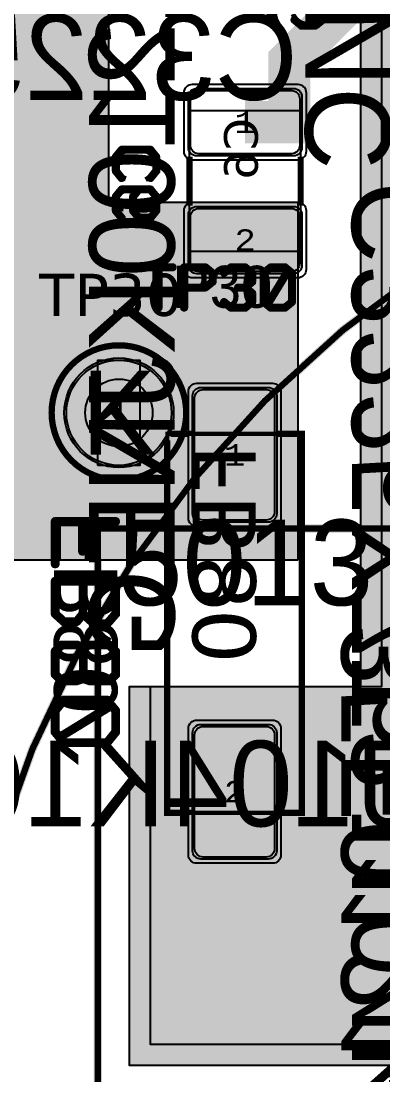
# Model space of a CAD drawing. Extents: x -28 to 199, y -61 to 255.
# Drawn here: x 119.92 to 128.53, y 29.78 to 54.8 of the extents above; entities that cross this region are included whole.
import ezdxf
from ezdxf.enums import TextEntityAlignment as Align

# ---------------------------------------------------------------- set-up
doc = ezdxf.new("R2010")
doc.units = 0
doc.header["$MEASUREMENT"] = 0
for name, color, linetype in [('ASSEMBLY_OUTLINES_BTM', 191, 'CONTINUOUS'), ('ASSEMBLY_OUTLINES_TOP', 102, 'CONTINUOUS'), ('ASSEMBLY_PART_NUMBERS_BTM', 191, 'CONTINUOUS'), ('ASSEMBLY_PART_NUMBERS_TOP', 102, 'CONTINUOUS'), ('ASSEMBLY_REF_DES_BTM', 191, 'CONTINUOUS'), ('ASSEMBLY_REF_DES_TOP', 102, 'CONTINUOUS'), ('DRILL_DRAWING', 21, 'CONTINUOUS'), ('GENERATED_SILKSCREEN_BTM', 255, 'CONTINUOUS'), ('GENERATED_SILKSCREEN_TOP', 140, 'CONTINUOUS'), ('PART_HOLES_LAYER_2', 30, 'CONTINUOUS'), ('PART_HOLES_LAYER_3', 30, 'CONTINUOUS'), ('PART_HOLES_LAYER_BOTTOM', 30, 'CONTINUOUS'), ('PART_HOLES_LAYER_TOP', 30, 'CONTINUOUS'), ('PART_PADS_LAYER_2', 230, 'CONTINUOUS'), ('PART_PADS_LAYER_3', 81, 'CONTINUOUS'), ('PART_PADS_LAYER_BOTTOM', 10, 'CONTINUOUS'), ('PART_PADS_LAYER_TOP', 150, 'CONTINUOUS'), ('PART_PADS_SMD_BTM', 10, 'CONTINUOUS'), ('PIN_NUMBERS_BTM', 8, 'CONTINUOUS'), ('PIN_NUMBERS_TOP', 8, 'CONTINUOUS'), ('PLACEMENT_OUTLINES_BTM', 222, 'CONTINUOUS'), ('PLACEMENT_OUTLINES_TOP', 130, 'CONTINUOUS'), ('PLANE_DATA_LAYER_2', 230, 'CONTINUOUS'), ('PLANE_DATA_LAYER_3', 81, 'CONTINUOUS'), ('PLANE_DATA_LAYER_BOTTOM', 10, 'CONTINUOUS'), ('PLANE_DATA_LAYER_TOP', 150, 'CONTINUOUS'), ('PLANE_SHAPES_LAYER_2', 230, 'CONTINUOUS'), ('PLANE_SHAPES_LAYER_3', 81, 'CONTINUOUS'), ('PLANE_SHAPES_LAYER_BOTTOM', 10, 'CONTINUOUS'), ('PLANE_SHAPES_LAYER_TOP', 150, 'CONTINUOUS'), ('SILKSCREEN_OUTLINES_BTM', 211, 'CONTINUOUS'), ('SILKSCREEN_OUTLINES_TOP', 150, 'CONTINUOUS'), ('SILKSCREEN_REF_DES_BTM', 211, 'CONTINUOUS'), ('SILKSCREEN_REF_DES_TOP', 150, 'CONTINUOUS'), ('SOLDERMASK_PADS_BTM', 12, 'CONTINUOUS'), ('SOLDERMASK_PADS_TOP', 180, 'CONTINUOUS'), ('SOLDERPASTE_PADS_BTM', 12, 'CONTINUOUS'), ('TRACES_LAYER_BOTTOM', 10, 'CONTINUOUS')]:
    doc.layers.add(name, color=color, linetype=linetype)
doc.styles.add('COURIER_NEW', font='COUR.TTF')
doc.styles.add('VERDANA', font='verdana.TTF')
doc.styles.add('VERIBEST_GERBER_0', font='txt')

msp = doc.modelspace()

# ---------------------------------------------------------------- hatches: boundary and pattern name
at = {"layer": 'PART_HOLES_LAYER_2'}
h = msp.add_hatch(color=256, dxfattribs=at)
edge = h.paths.add_edge_path()
edge.add_arc((122.25, 45.5), 0.8, 0, 360)
at = {"layer": 'PART_HOLES_LAYER_3'}
h = msp.add_hatch(color=256, dxfattribs=at)
edge = h.paths.add_edge_path()
edge.add_arc((122.25, 45.5), 0.8, 0, 360)
at = {"layer": 'PART_HOLES_LAYER_BOTTOM'}
h = msp.add_hatch(color=256, dxfattribs=at)
edge = h.paths.add_edge_path()
edge.add_arc((122.25, 45.5), 0.8, 0, 360)
at = {"layer": 'PART_HOLES_LAYER_TOP'}
h = msp.add_hatch(color=256, dxfattribs=at)
edge = h.paths.add_edge_path()
edge.add_arc((122.25, 45.5), 0.8, 0, 360)
at = {"layer": 'PLANE_DATA_LAYER_2'}
h = msp.add_hatch(color=256, dxfattribs=at)
h.paths.add_polyline_path([(144.5, 58.031563, -0.1989099556853841), (144.477682, 57.977682), (141, 54.500001), (141, 32.5762, -0.414213562373095), (140.9238, 32.5), (139.468415, 32.5, -0.7571947813028697), (139.428636, 32.641193, 1.706703920368657), (137.45, 33.75), (137.45, 33.749999, 0.3457374040796595), (138.441862, 32.487046, -0.3457356601756758), (138.5, 32.413018), (138.5, 30.0762, -0.414213562373095), (138.4238, 30), (122.5762, 30, -0.414213562373095), (122.5, 30.0762), (122.5, 38.9238, -0.414213562373095), (122.5762, 39), (128, 39), (128, 54.9238, -0.414213562373095), (128.0762, 55), (137, 55), (137, 60.4238, -0.414213562373095), (137.0762, 60.5), (138.435238, 60.5, -0.414213562373095), (138.511438, 60.4238), (138.511438, 60.423799, -0.0328637571204373), (138.510781, 60.413814, 0.9005123378075037), (140.928178, 59.832392, -0.7065122331251797), (141.071822, 59.832392, 0.7065077913008034), (143.428178, 59.832392, -0.7065122331251797), (143.571822, 59.832392, 0.2504596010344515), (144.442543, 59.038402, -0.3431605003331122), (144.5, 58.964543)], flags=0)
h.paths.add_polyline_path([(129.1, 52.75, -0.9999999999999999), (132.4, 52.75, -0.9999999999999999)], flags=0)
h.paths.add_polyline_path([(128.95, 42.75, -0.9999999999999999), (132.55, 42.75, -0.9999999999999999)], flags=0)
h.paths.add_polyline_path([(135.566554, 37.316215, 3.776584228258665), (133.933446, 37.316215, -0.5812912328426739), (133.933446, 37.183785, 3.776584228258665), (135.566554, 37.183785, -0.5812912328426739)], flags=0)
h.paths.add_polyline_path([(133.6, 42.75, -0.9999999999999999), (136.9, 42.75, -0.9999999999999999)], flags=0)
at = {"layer": 'PLANE_DATA_LAYER_3'}
h = msp.add_hatch(color=256, dxfattribs=at)
h.paths.add_polyline_path([(145, 58.031563, -0.1989099556853841), (144.977682, 57.977682), (141.5, 54.500001), (141.5, 32.5762, -0.414213562373095), (141.4238, 32.5), (139.468415, 32.5, -0.7571947813028697), (139.428636, 32.641193, 9.430007896791032), (138.914177, 32.460409, -0.4518063856534602), (139, 32.384819), (139, 30.5762, -0.414213562373095), (138.9238, 30.5), (123.0762, 30.5, -0.414213562373095), (123, 30.5762), (123, 38.9238, -0.414213562373095), (123.0762, 39), (128.5, 39), (128.5, 54.9238, -0.414213562373095), (128.5762, 55), (137.5, 55), (137.5, 60.4238, -0.414213562373095), (137.5762, 60.5), (138.435238, 60.5, -0.414213562373095), (138.511438, 60.4238), (138.511438, 60.423799, -0.0328637571204373), (138.510781, 60.413814, 0.9005123378075037), (140.928178, 59.832392, -0.7065122331251797), (141.071822, 59.832392, 0.7065077913008034), (143.428178, 59.832392, -0.7065122331251797), (143.571822, 59.832392, 0.3541841354943619), (144.913814, 59.010781, -0.4532531921552654), (145, 58.935238)], flags=0)
h.paths.add_polyline_path([(129.1, 52.75, -0.9999999999999999), (132.4, 52.75, -0.9999999999999999)], flags=0)
h.paths.add_polyline_path([(128.95, 42.75, -0.9999999999999999), (132.55, 42.75, -0.9999999999999999)], flags=0)
h.paths.add_polyline_path([(135.566554, 37.316215, 3.776584228258665), (133.933446, 37.316215, -0.5812912328426739), (133.933446, 37.183785, 3.776584228258665), (135.566554, 37.183785, -0.5812912328426739)], flags=0)
h.paths.add_polyline_path([(133.6, 42.75, -0.9999999999999999), (136.9, 42.75, -0.9999999999999999)], flags=0)
at = {"layer": 'PLANE_DATA_LAYER_BOTTOM'}
h = msp.add_hatch(color=256, dxfattribs=at)
h.paths.add_polyline_path([(126.5, 42.0762, -0.414213562373095), (126.4238, 42), (118.5762, 42, -0.414213562373095), (118.5, 42.0762), (118.5, 54.5), (113.0762, 54.5, -0.414213562373095), (113, 54.5762), (113, 61.4238, -0.414213562373095), (113.0762, 61.5), (114.9238, 61.5, -0.414213562373095), (115, 61.4238), (115, 61.274762, -0.4532531921552653), (114.913814, 61.199219, 1.1408907566966144), (114.913814, 58.720781, -0.4532531921552654), (115, 58.645238), (115, 57), (121.9238, 57, -0.414213562373095), (122, 56.9238), (122, 50.5), (123.623765, 50.5, -0.5495884529092114), (123.692729, 50.391391, 0.1102702020921131), (123.65, 50.2), (123.65, 49, 0.414213562373095), (124.1, 48.55), (126.399998, 48.55, 0.0113121250404354), (126.420352, 48.550461, -0.427534313747049), (126.5, 48.474339)], flags=0)
h.paths.add_polyline_path([(125.8, 42.65, 0.414213562373095), (126.25, 43.1), (126.25, 45.9, 0.414213562373095), (125.8, 46.35), (124.2, 46.35, 0.3080887137258598), (123.78133, 46.06497, -0.6770293892170546), (123.639832, 46.064242, 0.8236329087122284), (120.75, 45.500002), (120.75, 45.499999, 0.799697104217881), (123.604968, 44.856523, -0.7996942034349743), (123.75, 44.823834), (123.75, 43.1, 0.414213562373095), (124.2, 42.65)], flags=0)
h = msp.add_hatch(color=256, dxfattribs=at)
h.paths.add_polyline_path([(145, 58.031563, -0.1989099556853841), (144.977682, 57.977682), (141.5, 54.500001), (141.5, 41.812891, -0.2294412891216801), (141.471038, 41.7531, 0.2294435293083263), (141.3, 41.4), (141.3, 39.1, 0.2294435293083264), (141.471038, 38.7469, -0.2294412891216801), (141.5, 38.687109), (141.5, 32.5762, -0.414213562373095), (141.4238, 32.5), (139.468415, 32.5, -0.7571947813028697), (139.428636, 32.641193, 9.430007896791032), (138.914177, 32.460409, -0.4518063856534602), (139, 32.384819), (139, 30.5762, -0.414213562373095), (138.9238, 30.5), (123.0762, 30.5, -0.414213562373095), (123, 30.5762), (123, 38.9238, -0.414213562373095), (123.0762, 39), (128.5, 39), (128.5, 54.9238, -0.414213562373095), (128.5762, 55), (137.5, 55), (137.5, 60.4238, -0.414213562373095), (137.5762, 60.5), (138.435238, 60.5, -0.414213562373095), (138.511438, 60.4238), (138.511438, 60.423799, -0.0328637571204373), (138.510781, 60.413814, 0.9005123378075037), (140.928178, 59.832392, -0.7065122331251797), (141.071822, 59.832392, 0.7065077913008034), (143.428178, 59.832392, -0.7065122331251797), (143.571822, 59.832392, 0.3541841354943619), (144.913814, 59.010781, -0.4532531921552654), (145, 58.935238)], flags=0)
h.paths.add_polyline_path([(125.8, 34.65, 0.414213562373095), (126.25, 35.1), (126.25, 37.9, 0.414213562373095), (125.8, 38.35), (124.2, 38.35, 0.414213562373095), (123.75, 37.9), (123.75, 35.1, 0.414213562373095), (124.2, 34.65)], flags=0)
h.paths.add_polyline_path([(129.1, 42.75, -0.9999999999999999), (132.4, 42.75, -0.9999999999999999)], flags=0)
h.paths.add_polyline_path([(129.1, 52.75, -0.9999999999999999), (132.4, 52.75, -0.9999999999999999)], flags=0)
h.paths.add_polyline_path([(135.566554, 37.316215, 3.776584228258665), (133.933446, 37.316215, -0.5812912328426739), (133.933446, 37.183785, 3.776584228258665), (135.566554, 37.183785, -0.5812912328426739)], flags=0)
h.paths.add_polyline_path([(133.6, 42.75, -0.9999999999999999), (136.9, 42.75, -0.9999999999999999)], flags=0)
for points in [[(124.15, 49.6), (123.5738, 49.6)], [(125.25, 49.05), (125.25, 48.4738)], [(122.25, 45.5), (121.232167, 46.703505)], [(122.25, 45.5), (123.439808, 46.53381)], [(124.25, 45.85), (124.004093, 46.388372)], [(125.75, 45.85), (126.17208, 46.27208)], [(122.25, 45.5), (121.046495, 44.482167)], [(122.25, 45.5), (123.251673, 44.283013)], [(124.25, 43.15), (123.82792, 42.72792)], [(125.75, 43.15), (126.17208, 42.72792)], [(125, 37.85), (125, 38.4262)], [(124.25, 36.5), (123.6738, 36.5)], [(125.75, 36.5), (126.3262, 36.5)], [(125, 35.15), (125, 34.5738)]]:
    msp.add_hatch(color=256, dxfattribs=at).paths.add_polyline_path(points, is_closed=False, flags=0)
at = {"layer": 'PLANE_DATA_LAYER_TOP'}
h = msp.add_hatch(color=256, dxfattribs=at)
h.paths.add_polyline_path([(145, 58.031563, -0.1989099556853841), (144.977682, 57.977682), (141.5, 54.500001), (141.5, 32.5762, -0.414213562373095), (141.4238, 32.5), (139.468415, 32.5, -0.7571947813028697), (139.428636, 32.641193, 9.430007896791032), (138.914177, 32.460409, -0.4518063856534602), (139, 32.384819), (139, 30.5762, -0.414213562373095), (138.9238, 30.5), (123.0762, 30.5, -0.414213562373095), (123, 30.5762), (123, 38.9238, -0.414213562373095), (123.0762, 39), (128.5, 39), (128.5, 54.9238, -0.414213562373095), (128.5762, 55), (137.5, 55), (137.5, 60.4238, -0.414213562373095), (137.5762, 60.5), (138.435238, 60.5, -0.414213562373095), (138.511438, 60.4238), (138.511438, 60.423799, -0.0328637571204373), (138.510781, 60.413814, 0.9005123378075037), (140.928178, 59.832392, -0.7065122331251797), (141.071822, 59.832392, 0.7065077913008034), (143.428178, 59.832392, -0.7065122331251797), (143.571822, 59.832392, 0.3541841354943619), (144.913814, 59.010781, -0.4532531921552654), (145, 58.935238)], flags=0)
h.paths.add_polyline_path([(129.1, 42.75, -0.9999999999999999), (132.4, 42.75, -0.9999999999999999)], flags=0)
h.paths.add_polyline_path([(129.1, 52.75, -0.9999999999999999), (132.4, 52.75, -0.9999999999999999)], flags=0)
h.paths.add_polyline_path([(135.566554, 37.316215, 3.776584228258665), (133.933446, 37.316215, -0.5812912328426739), (133.933446, 37.183785, 3.776584228258665), (135.566554, 37.183785, -0.5812912328426739)], flags=0)
h.paths.add_polyline_path([(133.6, 42.75, -0.9999999999999999), (136.9, 42.75, -0.9999999999999999)], flags=0)
at = {"layer": 'PLANE_SHAPES_LAYER_2'}
msp.add_hatch(color=256, dxfattribs=at).paths.add_polyline_path([(144.5, 58), (141, 54.5), (141, 32.5), (138.5, 32.5), (138.5, 30), (122.5, 30), (122.5, 39), (128, 39), (128, 55), (137, 55), (137, 60.5), (144.5, 60.5)], flags=0)
at = {"layer": 'PLANE_SHAPES_LAYER_3'}
msp.add_hatch(color=256, dxfattribs=at).paths.add_polyline_path([(145, 58), (141.5, 54.5), (141.5, 32.5), (139, 32.5), (139, 30.5), (123, 30.5), (123, 39), (128.5, 39), (128.5, 55), (137.5, 55), (137.5, 60.5), (145, 60.5)], flags=0)
at = {"layer": 'PLANE_SHAPES_LAYER_BOTTOM'}
for points in [[(126.5, 42), (118.5, 42), (118.5, 54.5), (113, 54.5), (113, 61.5), (115, 61.5), (115, 57), (122, 57), (122, 50.5), (126.5, 50.5)], [(145, 58), (141.5, 54.5), (141.5, 32.5), (139, 32.5), (139, 30.5), (123, 30.5), (123, 39), (128.5, 39), (128.5, 55), (137.5, 55), (137.5, 60.5), (145, 60.5)]]:
    msp.add_hatch(color=256, dxfattribs=at).paths.add_polyline_path(points, flags=0)
at = {"layer": 'PLANE_SHAPES_LAYER_TOP'}
msp.add_hatch(color=256, dxfattribs=at).paths.add_polyline_path([(145, 58), (141.5, 54.5), (141.5, 32.5), (139, 32.5), (139, 30.5), (123, 30.5), (123, 39), (128.5, 39), (128.5, 55), (137.5, 55), (137.5, 60.5), (145, 60.5)], flags=0)

# ---------------------------------------------------------------- linework, layer by layer
at = {"layer": 'ASSEMBLY_OUTLINES_BTM'}
msp.add_lwpolyline([(123.93, 49.33), (123.93, 52.68), (126.57, 52.68), (126.57, 49.33)], close=True, dxfattribs=at)
at = {"layer": 'ASSEMBLY_OUTLINES_BTM', "const_width": 0.1}
msp.add_lwpolyline([(123.4, 36), (123.4, 45), (126.6, 45), (126.6, 36)], close=True, dxfattribs=at)
at = {"layer": 'ASSEMBLY_OUTLINES_TOP', "const_width": 0.2}
msp.add_lwpolyline([(118.25, 27.75, -1), (169.25, 27.75, -1)], format="xyb", close=True, dxfattribs=at)
at = {"layer": 'ASSEMBLY_OUTLINES_TOP'}
msp.add_lwpolyline([(121.75, 44.25), (121.75, 46.75), (122.75, 46.75), (122.75, 44.25)], close=True, dxfattribs=at)
at = {"layer": 'ASSEMBLY_OUTLINES_TOP', "const_width": 0.2}
msp.add_lwpolyline([(121.75, 12.75), (121.75, 42.75), (165.75, 42.75), (165.75, 12.75)], close=True, dxfattribs=at)
at = {"layer": 'ASSEMBLY_OUTLINES_TOP'}
msp.add_circle((122.25, 45.5), 1.6, dxfattribs=at)
at = {"layer": 'GENERATED_SILKSCREEN_BTM', "const_width": 0.15}
for points in [[(125.512, 55.632), (126.034, 54.703)], [(126.034, 54.703), (126.036, 54.696), (126.035, 54.689), (126.031, 54.683), (126.025, 54.679), (126.018, 54.677), (126.011, 54.676), (126.005, 54.678), (126, 54.684), (125.461, 55.643)], [(127.074, 55.506), (127.074, 54.84), (126.92, 54.714), (126.597, 54.714), (126.432, 54.847), (126.428, 54.849), (126.423, 54.85), (126.418, 54.849), (126.413, 54.846), (126.408, 54.842), (126.405, 54.837), (126.403, 54.831), (126.402, 54.825), (126.404, 54.819), (126.408, 54.814), (126.577, 54.677), (126.581, 54.675), (126.582, 54.674), (126.585, 54.674), (126.586, 54.673), (126.587, 54.673), (126.59, 54.673), (126.927, 54.673), (126.931, 54.674), (126.935, 54.675), (126.938, 54.677)], [(126.938, 54.677), (127.106, 54.814), (127.111, 54.817), (127.112, 54.821), (127.114, 54.825), (127.115, 54.83), (127.115, 55.516)], [(123.152, 51.588), (123.015, 51.756), (123.012, 51.761), (123.008, 51.762), (123.004, 51.764), (122.999, 51.765), (122.313, 51.765), (122.308, 51.764), (122.304, 51.762), (122.302, 51.76), (122.3, 51.759), (122.297, 51.756), (122.16, 51.588), (122.159, 51.585), (122.158, 51.582), (122.157, 51.581), (122.156, 51.577), (122.156, 51.24), (122.157, 51.235), (122.158, 51.233), (122.159, 51.23), (122.16, 51.227), (122.297, 51.058), (122.302, 51.054), (122.31, 51.052), (122.315, 51.053), (122.321, 51.055), (122.325, 51.058), (122.329, 51.063), (122.332, 51.068), (122.333, 51.073), (122.333, 51.078), (122.33, 51.082), (122.197, 51.247), (122.197, 51.57), (122.323, 51.724), (122.989, 51.724), (123.115, 51.57), (123.115, 51.247), (122.982, 51.082), (122.98, 51.078), (122.979, 51.073), (122.98, 51.068), (122.983, 51.063), (122.987, 51.058), (122.992, 51.055), (122.997, 51.053), (123.004, 51.052), (123.01, 51.054), (123.015, 51.058), (123.152, 51.227), (123.154, 51.231), (123.155, 51.232), (123.155, 51.235), (123.156, 51.236), (123.156, 51.237), (123.156, 51.24), (123.156, 51.577), (123.155, 51.581), (123.154, 51.585), (123.152, 51.588)], [(122.16, 50.283), (122.297, 50.115), (122.302, 50.11), (122.31, 50.109), (122.315, 50.11), (122.321, 50.112), (122.325, 50.115), (122.329, 50.12), (122.332, 50.125), (122.333, 50.13), (122.333, 50.135), (122.33, 50.139), (122.197, 50.303), (122.197, 50.627), (122.323, 50.781), (122.682, 50.781), (122.571, 50.645), (122.57, 50.641), (122.569, 50.639), (122.569, 50.638), (122.568, 50.638), (122.567, 50.633), (122.567, 50.296), (122.568, 50.292), (122.569, 50.291), (122.569, 50.29), (122.57, 50.287), (122.571, 50.283), (122.707, 50.115), (122.71, 50.114), (122.711, 50.112), (122.712, 50.111), (122.714, 50.111), (122.721, 50.109), (122.724, 50.108), (122.999, 50.108), (123.004, 50.109), (123.008, 50.111), (123.012, 50.112), (123.015, 50.115), (123.152, 50.283), (123.154, 50.288), (123.155, 50.289), (123.155, 50.291), (123.156, 50.293), (123.156, 50.294), (123.156, 50.296), (123.156, 50.633), (123.155, 50.637), (123.154, 50.641), (123.152, 50.645), (123.015, 50.813), (123.013, 50.815), (123.012, 50.817), (123.009, 50.819), (123.002, 50.821), (122.999, 50.822), (122.313, 50.822), (122.308, 50.821), (122.304, 50.819), (122.302, 50.817), (122.3, 50.815), (122.297, 50.813), (122.16, 50.645), (122.159, 50.641), (122.158, 50.638), (122.157, 50.637), (122.156, 50.633), (122.156, 50.296), (122.157, 50.292), (122.157, 50.291), (122.158, 50.29), (122.159, 50.287), (122.16, 50.283)], [(122.734, 50.781), (122.989, 50.781), (123.115, 50.627), (123.115, 50.304), (122.989, 50.148), (122.734, 50.148), (122.607, 50.304), (122.607, 50.627), (122.734, 50.781)], [(120.7655, 41.90575), (120.7625, 41.89525), (120.7565, 41.88625), (120.746, 41.88175), (120.7355, 41.88025), (120.7235, 41.88175), (120.713, 41.88625), (120.707, 41.89525), (120.704, 41.90575), (120.704, 42.91825), (120.707, 42.92875), (120.7145, 42.93625), (120.7235, 42.94525), (120.734, 42.94825), (122.174, 42.94825), (122.1845, 42.94525), (122.1935, 42.93775), (122.198, 42.92875), (122.1995, 42.91825), (122.198, 42.90625), (122.1935, 42.89575), (122.1845, 42.88825), (122.174, 42.88525), (121.4165, 42.88525), (121.4165, 42.20575), (121.415, 42.19525), (121.4075, 42.18625), (121.397, 42.18175), (121.3865, 42.18025), (121.3745, 42.18175), (121.364, 42.18625), (121.358, 42.19525), (121.355, 42.20575), (121.355, 42.88525), (120.7655, 42.88525), (120.7655, 41.90575)], [(120.929, 40.50775), (120.7145, 40.70125), (120.707, 40.71175), (120.704, 40.72225), (120.704, 41.50075), (120.707, 41.51125), (120.713, 41.52025), (120.7235, 41.52775), (120.734, 41.53075), (121.3895, 41.53075), (121.394, 41.53075), (121.3985, 41.53075), (122.174, 41.53075), (122.1845, 41.52775), (122.195, 41.52025), (122.2025, 41.51125), (122.204, 41.50075), (122.204, 40.71325), (121.9895, 40.46725), (121.9805, 40.46125), (121.9685, 40.45825), (121.6475, 40.45825), (121.3985, 40.67875), (121.2725, 40.52125), (121.2665, 40.51675), (121.259, 40.51225), (121.2515, 40.50925), (121.247, 40.50775), (120.929, 40.50775)], [(120.7655, 41.46775), (120.7655, 40.73725), (120.9515, 40.56925), (121.2305, 40.56925), (121.364, 40.73425), (121.364, 41.46775), (120.7655, 41.46775)], [(121.4255, 41.46775), (121.4255, 40.73875), (121.673, 40.51825), (121.955, 40.51825), (122.1425, 40.73425), (122.1425, 41.46775), (121.4255, 41.46775)], [(121.2575, 39.10525), (121.4015, 39.15325), (121.5455, 39.10525), (121.55, 39.10525), (121.556, 39.10375), (122.0195, 39.10375), (122.024, 39.10375), (122.0285, 39.10525), (122.0345, 39.10675), (122.0405, 39.11275), (122.195, 39.26275), (122.201, 39.26875), (122.2025, 39.27775), (122.204, 39.28375), (122.204, 39.83425), (122.204, 39.83875), (122.2025, 39.84325), (122.201, 39.84925), (122.195, 39.85525), (122.0405, 40.00525), (122.0345, 40.01125), (122.0285, 40.01425), (122.0195, 40.01425), (121.556, 40.01425), (121.55, 40.01425), (121.547, 40.01425), (121.5455, 40.01275), (121.4015, 39.96475), (121.2575, 40.01275), (121.256, 40.01425), (121.247, 40.01425), (120.887, 40.01425), (120.881, 40.01425), (120.8735, 40.01125), (120.866, 40.00525), (120.7115, 39.85525), (120.707, 39.84925), (120.7055, 39.84325), (120.704, 39.83875), (120.704, 39.83425), (120.704, 39.28375), (120.7055, 39.27775), (120.707, 39.26875), (120.7115, 39.26275), (120.866, 39.11275), (120.875, 39.10675), (120.881, 39.10525), (120.887, 39.10375), (121.247, 39.10375), (121.253, 39.10375), (121.256, 39.10525), (121.2575, 39.10525)], [(120.9035, 39.95425), (121.244, 39.95425), (121.373, 39.91375), (121.373, 39.20725), (121.244, 39.16375), (120.9035, 39.16375), (120.7655, 39.29575), (120.7655, 39.81925), (120.9035, 39.95425)], [(121.562, 39.95425), (122.006, 39.95425), (122.1425, 39.81925), (122.1425, 39.29575), (122.006, 39.16375), (121.562, 39.16375), (121.433, 39.20725), (121.433, 39.91375), (121.562, 39.95425)], [(120.9155, 38.69425), (120.71, 38.44225), (120.7085, 38.43625), (120.707, 38.43175), (120.7055, 38.43025), (120.704, 38.42425), (120.704, 37.91875), (120.7055, 37.91275), (120.7055, 37.91125), (120.707, 37.90975), (120.7085, 37.90525), (120.71, 37.89925), (120.9155, 37.64725), (120.923, 37.64275), (120.929, 37.64125), (120.9335, 37.63825), (120.9395, 37.63675), (121.9685, 37.63675), (121.973, 37.63825), (121.9835, 37.64125), (121.9865, 37.64275), (121.9925, 37.64725), (122.198, 37.89925), (122.1995, 37.90525), (122.201, 37.90825), (122.2025, 37.91125), (122.204, 37.91425), (122.204, 37.91875), (122.204, 38.42425), (122.2025, 38.43025), (122.201, 38.43625), (122.198, 38.44225), (121.9925, 38.69425), (121.9895, 38.69725), (121.988, 38.70025), (121.9835, 38.70325), (121.973, 38.70625), (121.9685, 38.70775), (120.9395, 38.70775), (120.9335, 38.70625), (120.929, 38.70325), (120.923, 38.70025), (120.9155, 38.69425)], [(120.9545, 38.64625), (121.9535, 38.64625), (122.0285, 38.55775), (120.845, 37.83175), (120.7655, 37.93075), (120.7655, 38.41525), (120.9545, 38.64625)], [(122.0675, 38.50975), (122.1425, 38.41525), (122.1425, 37.93075), (121.9535, 37.69675), (120.9545, 37.69675), (120.884, 37.78525), (122.0675, 38.50975)]]:
    msp.add_lwpolyline(points, dxfattribs=at)
for points in [[(123.930005, 50.416164, 1.1642e-05), (123.929995, 50.416156), (123.929995, 51.583844, 1.1642e-05), (123.930005, 51.583836), (123.930005, 50.416164)], [(126.570005, 50.416156, 1.1642e-05), (126.569995, 50.416164), (126.569995, 51.583836, 1.1642e-05), (126.570005, 51.583844), (126.570005, 50.416156)], [(123.925, 44.999995), (123.477037, 44.999995, 2.0321e-06), (123.477041, 45.000005), (123.925, 45.000005), (123.925, 44.999995)], [(126.600005, 36, -0.4142135624), (126.6, 35.999995), (126.075, 35.999995), (126.075, 36.000005), (126.599995, 36.000005), (126.599995, 44.999995), (126.075, 44.999995), (126.075, 45.000005), (126.6, 45.000005, -0.4142135624), (126.600005, 45), (126.600005, 36)], [(123.925, 35.999995), (123.4, 35.999995, -0.4142135624), (123.399995, 36), (123.399995, 44.841869, 3.7213e-06), (123.400005, 44.841886), (123.400005, 36.000005), (123.925, 36.000005), (123.925, 35.999995)]]:
    msp.add_lwpolyline(points, format="xyb", dxfattribs=at)
at = {"layer": 'GENERATED_SILKSCREEN_TOP', "const_width": 0.15}
for points in [[(118.25, 27.75, -1), (169.25, 27.75, -1)], [(120.65, 45.5, -1), (123.85, 45.5, -1)]]:
    msp.add_lwpolyline(points, format="xyb", close=True, dxfattribs=at)
for points in [[(123.172, 47.993), (123.173, 47.986), (123.178, 47.98), (123.185, 47.977), (123.192, 47.976), (123.199, 47.977), (123.205, 47.98), (123.21, 47.986), (123.212, 47.993), (123.212, 48.932), (123.529, 48.932), (123.536, 48.934), (123.542, 48.938), (123.545, 48.945), (123.546, 48.952), (123.545, 48.96), (123.542, 48.967), (123.536, 48.972), (123.529, 48.973), (122.854, 48.973), (122.847, 48.972), (122.842, 48.967), (122.838, 48.96), (122.837, 48.952), (122.838, 48.945), (122.842, 48.938), (122.847, 48.934), (122.854, 48.932), (123.172, 48.932), (123.172, 47.993)], [(124.488, 48.593), (124.491, 48.595), (124.492, 48.6), (124.495, 48.605), (124.495, 48.61), (124.495, 48.816), (124.495, 48.821), (124.492, 48.824), (124.492, 48.827), (124.491, 48.828), (124.49, 48.829), (124.488, 48.831), (124.318, 48.969), (124.313, 48.971), (124.309, 48.972), (124.305, 48.973), (123.801, 48.973), (123.792, 48.971), (123.786, 48.966), (123.781, 48.96), (123.779, 48.953), (123.779, 47.993), (123.781, 47.985), (123.786, 47.98), (123.792, 47.977), (123.799, 47.976), (123.807, 47.977), (123.814, 47.98), (123.819, 47.985), (123.821, 47.993), (123.821, 48.453), (124.305, 48.453), (124.312, 48.454), (124.315, 48.455), (124.316, 48.455), (124.318, 48.456), (124.488, 48.593)], [(123.821, 48.932), (124.299, 48.932), (124.455, 48.806), (124.455, 48.62), (124.299, 48.493), (123.821, 48.493), (123.821, 48.932)], [(124.902, 47.977), (124.733, 48.114), (124.728, 48.119), (124.727, 48.125), (124.728, 48.132), (124.732, 48.139), (124.737, 48.144), (124.743, 48.148), (124.75, 48.149), (124.757, 48.147), (124.92, 48.014), (125.243, 48.014), (125.399, 48.14), (125.399, 48.326), (125.245, 48.453), (125.079, 48.453), (125.071, 48.455), (125.066, 48.459), (125.063, 48.466), (125.062, 48.473), (125.063, 48.48), (125.066, 48.486), (125.071, 48.491), (125.079, 48.493), (125.245, 48.493), (125.399, 48.62), (125.399, 48.806), (125.243, 48.932), (124.92, 48.932), (124.757, 48.799), (124.75, 48.797), (124.743, 48.798), (124.737, 48.801), (124.732, 48.807), (124.728, 48.813), (124.727, 48.82), (124.728, 48.827), (124.733, 48.832), (124.902, 48.969), (124.905, 48.97), (124.908, 48.971), (124.909, 48.972), (124.913, 48.973), (125.25, 48.973), (125.255, 48.972), (125.257, 48.971), (125.26, 48.97), (125.263, 48.969), (125.432, 48.832), (125.435, 48.827), (125.436, 48.823), (125.438, 48.82), (125.439, 48.816), (125.439, 48.61), (125.438, 48.607), (125.436, 48.6), (125.435, 48.595), (125.432, 48.593), (125.285, 48.473), (125.432, 48.353), (125.433, 48.351), (125.435, 48.349), (125.436, 48.348), (125.436, 48.346), (125.438, 48.339), (125.439, 48.336), (125.439, 48.13), (125.438, 48.125), (125.436, 48.121), (125.435, 48.117), (125.432, 48.114), (125.263, 47.977), (125.259, 47.975), (125.258, 47.974), (125.255, 47.974), (125.254, 47.973), (125.253, 47.973), (125.25, 47.973), (124.913, 47.973), (124.909, 47.974), (124.905, 47.975), (124.902, 47.977)], [(125.679, 48.832), (125.847, 48.969), (125.851, 48.97), (125.854, 48.971), (125.855, 48.972), (125.859, 48.973), (126.196, 48.973), (126.2, 48.972), (126.201, 48.972), (126.202, 48.971), (126.205, 48.97), (126.209, 48.969), (126.377, 48.832), (126.38, 48.827), (126.381, 48.823), (126.383, 48.82), (126.384, 48.816), (126.384, 48.13), (126.383, 48.127), (126.381, 48.12), (126.38, 48.118), (126.377, 48.114), (126.209, 47.977), (126.205, 47.976), (126.203, 47.975), (126.201, 47.974), (126.199, 47.973), (126.196, 47.973), (125.859, 47.973), (125.855, 47.974), (125.851, 47.975), (125.847, 47.977), (125.679, 48.114), (125.677, 48.116), (125.675, 48.117), (125.673, 48.12), (125.671, 48.127), (125.67, 48.13), (125.67, 48.816), (125.671, 48.82), (125.673, 48.823), (125.675, 48.827), (125.679, 48.832)], [(125.711, 48.806), (125.711, 48.14), (125.77, 48.09), (126.254, 48.879), (126.188, 48.932), (125.865, 48.932), (125.711, 48.806)], [(125.802, 48.064), (125.865, 48.014), (126.188, 48.014), (126.344, 48.14), (126.344, 48.806), (126.285, 48.853), (125.802, 48.064)]]:
    msp.add_lwpolyline(points, dxfattribs=at)
msp.add_lwpolyline([(129.275, 42.750005), (129.275, 42.75), (129.275, 42.749995), (121.750005, 42.749995), (121.750005, 12.750005), (129.275, 12.750005), (129.275, 12.749995), (121.75, 12.749995, -0.4142135624), (121.749995, 12.75), (121.749995, 42.75, -0.4142135624), (121.75, 42.750005), (129.275, 42.750005)], format="xyb", dxfattribs=at)
at = {"layer": 'PART_HOLES_LAYER_2'}
msp.add_circle((122.25, 45.5), 0.8, dxfattribs=at)
at = {"layer": 'PART_HOLES_LAYER_3'}
msp.add_circle((122.25, 45.5), 0.8, dxfattribs=at)
at = {"layer": 'PART_HOLES_LAYER_BOTTOM'}
msp.add_circle((122.25, 45.5), 0.8, dxfattribs=at)
at = {"layer": 'PART_HOLES_LAYER_TOP'}
msp.add_circle((122.25, 45.5), 0.8, dxfattribs=at)
at = {"layer": 'PART_PADS_LAYER_2'}
msp.add_circle((122.25, 45.5), 1.25, dxfattribs=at)
at = {"layer": 'PART_PADS_LAYER_3'}
msp.add_circle((122.25, 45.5), 1.25, dxfattribs=at)
at = {"layer": 'PART_PADS_LAYER_BOTTOM'}
msp.add_circle((122.25, 45.5), 1.25, dxfattribs=at)
at = {"layer": 'PART_PADS_LAYER_TOP'}
msp.add_circle((122.25, 45.5), 1.25, dxfattribs=at)
at = {"layer": 'PART_PADS_SMD_BTM'}
for points in [[(126.6, 51.8, -0.4142135624), (126.4, 51.6), (124.1, 51.6, -0.4142135624), (123.9, 51.8), (123.9, 53, -0.4142135624), (124.1, 53.2), (126.4, 53.2, -0.4142135624), (126.6, 53)], [(126.6, 49, -0.4142135624), (126.4, 48.8), (124.1, 48.8, -0.4142135624), (123.9, 49), (123.9, 50.2, -0.4142135624), (124.1, 50.4), (126.4, 50.4, -0.4142135624), (126.6, 50.2)], [(125.8, 46.1, -0.4142135624), (126, 45.9), (126, 43.1, -0.4142135624), (125.8, 42.9), (124.2, 42.9, -0.4142135624), (124, 43.1), (124, 45.9, -0.4142135624), (124.2, 46.1)], [(125.8, 38.1, -0.4142135624), (126, 37.9), (126, 35.1, -0.4142135624), (125.8, 34.9), (124.2, 34.9, -0.4142135624), (124, 35.1), (124, 37.9, -0.4142135624), (124.2, 38.1)]]:
    msp.add_lwpolyline(points, format="xyb", close=True, dxfattribs=at)
at = {"layer": 'PLACEMENT_OUTLINES_BTM'}
for points in [[(123.93, 49.33), (123.93, 52.68), (126.57, 52.68), (126.57, 49.33)], [(123.4, 36), (123.4, 45), (126.6, 45), (126.6, 36)]]:
    msp.add_lwpolyline(points, close=True, dxfattribs=at)
at = {"layer": 'PLACEMENT_OUTLINES_TOP'}
for centre, radius in [((143.75, 27.75), 25.5), ((122.25, 45.5), 1.6)]:
    msp.add_circle(centre, radius, dxfattribs=at)
at = {"layer": 'PLANE_DATA_LAYER_BOTTOM', "const_width": 0.5}
for points in [[(124.15, 49.6), (123.5738, 49.6)], [(125.25, 49.05), (125.25, 48.4738)], [(122.25, 45.5), (121.232167, 46.703505)], [(122.25, 45.5), (123.439808, 46.53381)], [(124.25, 45.85), (124.004093, 46.388372)], [(125.75, 45.85), (126.17208, 46.27208)], [(122.25, 45.5), (121.046495, 44.482167)], [(122.25, 45.5), (123.251673, 44.283013)], [(124.25, 43.15), (123.82792, 42.72792)], [(125.75, 43.15), (126.17208, 42.72792)], [(125, 37.85), (125, 38.4262)], [(124.25, 36.5), (123.6738, 36.5)], [(125.75, 36.5), (126.3262, 36.5)], [(125, 35.15), (125, 34.5738)]]:
    msp.add_lwpolyline(points, dxfattribs=at)
at = {"layer": 'PLANE_SHAPES_LAYER_2'}
msp.add_lwpolyline([(144.5, 58), (141, 54.5), (141, 32.5), (138.5, 32.5), (138.5, 30), (122.5, 30), (122.5, 39), (128, 39), (128, 55), (137, 55), (137, 60.5), (144.5, 60.5)], close=True, dxfattribs=at)
at = {"layer": 'PLANE_SHAPES_LAYER_3'}
msp.add_lwpolyline([(145, 58), (141.5, 54.5), (141.5, 32.5), (139, 32.5), (139, 30.5), (123, 30.5), (123, 39), (128.5, 39), (128.5, 55), (137.5, 55), (137.5, 60.5), (145, 60.5)], close=True, dxfattribs=at)
at = {"layer": 'PLANE_SHAPES_LAYER_BOTTOM'}
for points in [[(126.5, 42), (118.5, 42), (118.5, 54.5), (113, 54.5), (113, 61.5), (115, 61.5), (115, 57), (122, 57), (122, 50.5), (126.5, 50.5)], [(145, 58), (141.5, 54.5), (141.5, 32.5), (139, 32.5), (139, 30.5), (123, 30.5), (123, 39), (128.5, 39), (128.5, 55), (137.5, 55), (137.5, 60.5), (145, 60.5)]]:
    msp.add_lwpolyline(points, close=True, dxfattribs=at)
at = {"layer": 'PLANE_SHAPES_LAYER_TOP'}
msp.add_lwpolyline([(145, 58), (141.5, 54.5), (141.5, 32.5), (139, 32.5), (139, 30.5), (123, 30.5), (123, 39), (128.5, 39), (128.5, 55), (137.5, 55), (137.5, 60.5), (145, 60.5)], close=True, dxfattribs=at)
at = {"layer": 'SILKSCREEN_OUTLINES_BTM'}
for points in [[(123.93, 49.33), (123.93, 52.68), (126.57, 52.68), (126.57, 49.33)], [(123.4, 36), (123.4, 45), (126.6, 45), (126.6, 36)]]:
    msp.add_lwpolyline(points, close=True, dxfattribs=at)
at = {"layer": 'SILKSCREEN_OUTLINES_TOP'}
msp.add_lwpolyline([(121.75, 12.75), (121.75, 42.75), (165.75, 42.75), (165.75, 12.75)], close=True, dxfattribs=at)
for centre, radius in [((143.75, 27.75), 25.5), ((122.25, 45.5), 1.6)]:
    msp.add_circle(centre, radius, dxfattribs=at)
at = {"layer": 'SOLDERMASK_PADS_BTM'}
for points in [[(126.7, 51.7, -0.4142135624), (126.5, 51.5), (124, 51.5, -0.4142135624), (123.8, 51.7), (123.8, 53.1, -0.4142135624), (124, 53.3), (126.5, 53.3, -0.4142135624), (126.7, 53.1)], [(126.7, 48.9, -0.4142135624), (126.5, 48.7), (124, 48.7, -0.4142135624), (123.8, 48.9), (123.8, 50.3, -0.4142135624), (124, 50.5), (126.5, 50.5, -0.4142135624), (126.7, 50.3)], [(125.9, 46.2, -0.4142135624), (126.1, 46), (126.1, 43, -0.4142135624), (125.9, 42.8), (124.1, 42.8, -0.4142135624), (123.9, 43), (123.9, 46, -0.4142135624), (124.1, 46.2)], [(125.9, 38.2, -0.4142135624), (126.1, 38), (126.1, 35, -0.4142135624), (125.9, 34.8), (124.1, 34.8, -0.4142135624), (123.9, 35), (123.9, 38, -0.4142135624), (124.1, 38.2)]]:
    msp.add_lwpolyline(points, format="xyb", close=True, dxfattribs=at)
msp.add_circle((122.25, 45.5), 1.3, dxfattribs=at)
at = {"layer": 'SOLDERMASK_PADS_TOP'}
msp.add_circle((122.25, 45.5), 1.3, dxfattribs=at)
at = {"layer": 'SOLDERPASTE_PADS_BTM'}
for points in [[(126.55, 51.85, -0.4142135624), (126.35, 51.65), (124.15, 51.65, -0.4142135624), (123.95, 51.85), (123.95, 52.95, -0.4142135624), (124.15, 53.15), (126.35, 53.15, -0.4142135624), (126.55, 52.95)], [(126.55, 49.05, -0.4142135624), (126.35, 48.85), (124.15, 48.85, -0.4142135624), (123.95, 49.05), (123.95, 50.15, -0.4142135624), (124.15, 50.35), (126.35, 50.35, -0.4142135624), (126.55, 50.15)], [(125.75, 46.05, -0.4142135624), (125.95, 45.85), (125.95, 43.15, -0.4142135624), (125.75, 42.95), (124.25, 42.95, -0.4142135624), (124.05, 43.15), (124.05, 45.85, -0.4142135624), (124.25, 46.05)], [(125.75, 38.05, -0.4142135624), (125.95, 37.85), (125.95, 35.15, -0.4142135624), (125.75, 34.95), (124.25, 34.95, -0.4142135624), (124.05, 35.15), (124.05, 37.85, -0.4142135624), (124.25, 38.05)]]:
    msp.add_lwpolyline(points, format="xyb", close=True, dxfattribs=at)
at = {"layer": 'TRACES_LAYER_BOTTOM', "const_width": 1}
msp.add_lwpolyline([(125.25, 52.4), (126.300719, 52.4), (126.300719, 53.85), (127.9, 55.449281), (127.9, 57.5)], dxfattribs=at)

# ---------------------------------------------------------------- texts
at = {"layer": 'ASSEMBLY_PART_NUMBERS_BTM', "style": 'VERIBEST_GERBER_0', "text_generation_flag": 2}
for s, p in [('CRCW2512100KJNEG', (121.54, 67.75)), ('C3225X7T2J104K160AC', (127.79, 51)), ('35F0121-1SR-10', (127.54, 40.5))]:
    msp.add_text(s, height=2.032, rotation=90, dxfattribs=at).set_placement(p, align=Align.TOP_LEFT)
for p in [(126.5, 54.96), (143.75, 37.71)]:
    msp.add_text('C3225X7T2J104K160AC', height=2.032, dxfattribs=at).set_placement(p, align=Align.TOP_LEFT)
at = {"layer": 'ASSEMBLY_PART_NUMBERS_TOP', "style": 'VERIBEST_GERBER_0'}
msp.add_text('CL10C010BB8NNNC', height=2.032, rotation=270, dxfattribs=at).set_placement((128.71, 77.25), align=Align.TOP_LEFT)
msp.add_text('5013', height=2.032, dxfattribs=at).set_placement((122.25, 42.96), align=Align.TOP_LEFT)
at = {"layer": 'ASSEMBLY_REF_DES_BTM', "style": 'VERDANA', "text_generation_flag": 2}
for s, height, p in [('C6', 0.8, (124.75, 52.5)), ('FB80', 1.5, (124, 44.75))]:
    msp.add_text(s, height=height, rotation=90, dxfattribs=at).set_placement(p, align=Align.TOP_LEFT)
at = {"layer": 'ASSEMBLY_REF_DES_TOP', "style": 'VERDANA'}
msp.add_text('TP30', height=1, dxfattribs=at).set_placement((120.35, 48.8), align=Align.TOP_LEFT)
at = {"layer": 'DRILL_DRAWING', "style": 'VERIBEST_GERBER_0'}
msp.add_text('K', height=2, dxfattribs=at).set_placement((122.25, 45.5), align=Align.MIDDLE_CENTER)
at = {"layer": 'PIN_NUMBERS_BTM', "style": 'COURIER_NEW'}
for s, p in [('1', (125.25, 52.4)), ('2', (125.25, 49.6)), ('1', (122.25, 45.5)), ('1', (125, 44.5)), ('2', (125, 36.5))]:
    msp.add_text(s, height=0.508, dxfattribs=at).set_placement(p, align=Align.MIDDLE_CENTER)
at = {"layer": 'PIN_NUMBERS_TOP', "style": 'COURIER_NEW'}
for s, p in [('1', (125.25, 52.4)), ('2', (125.25, 49.6)), ('1', (122.25, 45.5)), ('1', (125, 44.5)), ('2', (125, 36.5))]:
    msp.add_text(s, height=0.508, dxfattribs=at).set_placement(p, align=Align.MIDDLE_CENTER)
at = {"layer": 'SILKSCREEN_REF_DES_BTM', "style": 'VERIBEST_GERBER_0', "text_generation_flag": 2}
msp.add_text('C7', height=1, dxfattribs=at).set_placement((127.25, 55.69), align=Align.TOP_LEFT)
for s, height, p in [('C6', 1, (122.16, 51.9)), ('FB80', 1.5, (120.71, 43.15))]:
    msp.add_text(s, height=height, rotation=90, dxfattribs=at).set_placement(p, align=Align.TOP_LEFT)
at = {"layer": 'SILKSCREEN_REF_DES_TOP', "style": 'VERIBEST_GERBER_0'}
msp.add_text('TP30', height=1, dxfattribs=at).set_placement((122.7, 48.99), align=Align.TOP_LEFT)

doc.saveas('drawing.dxf')
